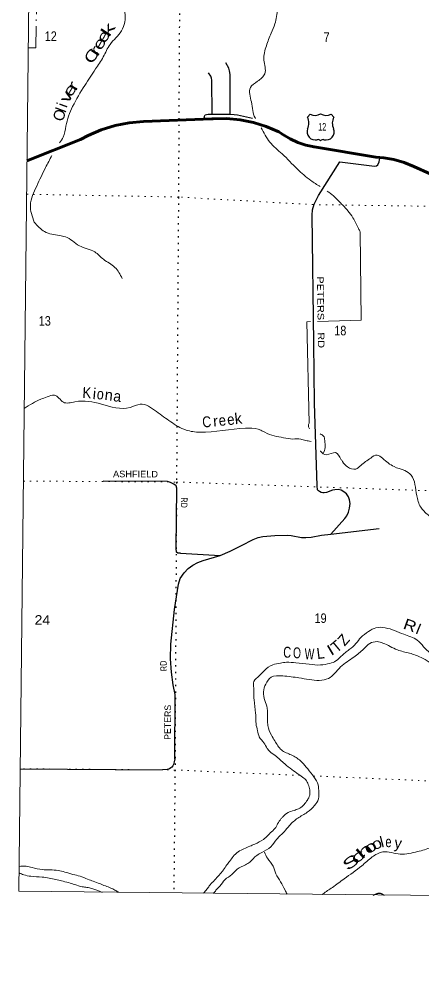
# Model space of a CAD drawing. Header units: feet. Extents: x -252658 to 9, y -366365 to -181930.
# Drawn here: x -252658 to -245257, y -366365 to -348978 of the extents above; entities that cross this region are included whole.
import ezdxf
from ezdxf.enums import TextEntityAlignment as Align

# ---------------------------------------------------------------- set-up
doc = ezdxf.new("R2010")
doc.units = ezdxf.units.FT
doc.header["$LTSCALE"] = 80
doc.linetypes.add('DOT_DASHED', pattern=[7.7, 5, -1.2, 0.3, -1.2])
doc.linetypes.add('DOTTED', pattern=[1.5, 0.3, -1.2])
for name, color, linetype, lineweight in [('16', 7, 'Continuous', 25), ('20', 7, 'Continuous', 70), ('29', 7, 'Continuous', 25), ('39', 7, 'Continuous', 13), ('4', 7, 'Continuous', 13), ('44', 7, 'DOT_DASHED', 13), ('6', 7, 'DOTTED', 25), ('7', 7, 'DOTTED', 13)]:
    doc.layers.add(name, color=color, linetype=linetype, lineweight=lineweight)
doc.layers.add('30', color=7, linetype='Continuous')
doc.layers.add('41', color=7, linetype='Continuous')

msp = doc.modelspace()

# ---------------------------------------------------------------- linework, layer by layer
at = {"layer": '16'}
for p, q in [((-247362.82, -350780.93), (-247311.51, -350722.17)), ((-247119.75, -350716.2), (-247120.03, -350716.4)), ((-246927.66, -350722.08), (-246876.27, -350780.93))]:
    msp.add_line(p, q, dxfattribs=at)
for centre, radius, start, end in [((-247555.8, -350891.56), 222.05, 332.97043, 29.75871), ((-247220.43, -350564.51), 182.07, 239.97227, 303.45418), ((-247018.65, -350565.01), 181.52, 236.33975, 300.08743), ((-247018.66, -350564.51), 182.07, 236.54582, 236.59441), ((-246683.3, -350891.56), 222.05, 150.24129, 207.02957), ((-247216.61, -351046.46), 151.42, 159.09177, 283.81923), ((-247022.49, -351046.46), 151.42, 256.18077, 20.90823)]:
    msp.add_arc(centre, radius, start, end, dxfattribs=at)
for centre, major_axis, start_param, end_param in [((-247161.27, -351245.28), (-19.56, 51.67), 4.95877769, 6.28318531), ((-247077.82, -351245.28), (19.56, 51.67), 0, 1.32637542)]:
    msp.add_ellipse(centre, major_axis=major_axis, ratio=0.929097, start_param=start_param, end_param=end_param, dxfattribs=at)
at = {"layer": '20'}
msp.add_lwpolyline([(-245109.35, -351815.6), (-245411.01, -351683.32), (-245588.62, -351611.32), (-245772.78, -351558.28), (-245961.47, -351524.78), (-246107.15, -351512.61), (-247240.47, -351324.43), (-247392.37, -351290.96), (-247539.95, -351241.8), (-247681.57, -351177.48), (-247815.7, -351098.72), (-247889.63, -351046.63), (-248117.63, -350948.88), (-248354.59, -350875.5), (-248597.93, -350827.3), (-248844.97, -350804.79), (-249093.02, -350808.23), (-249116.02, -350809.87), (-250370.07, -350861.25), (-250633.41, -350884.06), (-250892.93, -350934.27), (-251145.78, -351011.34), (-251389.18, -351114.41), (-251528.97, -351187.94), (-252510.64, -351582.03)], dxfattribs=at)
at = {"layer": '29'}
for p, q in [((-248782.48, -350722.32), (-248781.45, -349996.17)), ((-249111.8, -350725.73), (-249115.52, -350103.76)), ((-249111.8, -350725.73), (-248782.48, -350722.32)), ((-246929.38, -358427.89), (-246047.31, -358322.62)), ((-249692.82, -358774.71), (-248966.36, -358816.92)), ((-249796.25, -362544.37), (-249787.05, -361366.03)), ((-252633.31, -362729.06), (-250019.44, -362751.37))]:
    msp.add_line(p, q, dxfattribs=at)
for points in [[(-248781.45, -349996.17), (-248789.38, -349929.37), (-248802.18, -349880.28), (-248857.65, -349782.09)], [(-249115.52, -350103.76), (-249122.18, -350063.84), (-249137.12, -350027.55), (-249177.65, -349963.52)], [(-249257.65, -350818.36), (-249253.39, -350760.73), (-249236.32, -350739.38), (-249217.12, -350728.71), (-249182.99, -350726.58), (-249111.8, -350725.73)], [(-248782.48, -350722.32), (-248709.39, -350728.71), (-248645.39, -350737.25), (-248370.19, -350794.88)], [(-247275.42, -352577.28), (-247267.24, -352478.96), (-247237.37, -352374.38), (-247156.3, -352216.43), (-246767.96, -351601.61), (-246132.3, -351678.55), (-246091.76, -351674.28), (-246066.16, -351655.07), (-246042.7, -351599.57), (-246029.9, -351522.73)], [(-247185.04, -357538.54), (-247231.56, -356024.78), (-247242.8, -354925.18), (-247275.42, -352577.28)], [(-249692.82, -358774.71), (-249739.25, -358774.21), (-249763.44, -358755.7), (-249769.14, -358687.34), (-249757.75, -357582.23), (-249773.42, -357540.93), (-249814.68, -357508.18), (-249873.05, -357481.12), (-249928.55, -357462.61), (-251112.8, -357456.91)], [(-246929.38, -358427.89), (-246676.17, -358141.91), (-246640.58, -358087.79), (-246610.69, -358025.13), (-246590.05, -357951.79), (-246579.38, -357865.63), (-246588.63, -357795.14), (-246610.69, -357740.31), (-246646.99, -357688.34), (-246693.25, -357649.17), (-246744.49, -357620.69), (-246798.58, -357609.3), (-246855.51, -357612.14), (-246903.9, -357620.69), (-247012.08, -357660.56), (-247052.65, -357668.4), (-247080.4, -357666.26), (-247109.58, -357661.28), (-247140.18, -357646.32), (-247160.82, -357629.95), (-247177.19, -357612.14), (-247185.04, -357538.54)], [(-248966.36, -358816.92), (-248778.48, -358738.61), (-248570.67, -358633.23), (-248357.16, -358522.15), (-248263.22, -358485.12), (-248180.67, -358468.03), (-247961.47, -358453.79), (-247736.57, -358448.09), (-247659.71, -358450.94), (-247471.83, -358485.12), (-247389.27, -358490.82), (-247295.33, -358479.42), (-247104.6, -358448.09), (-246929.38, -358427.89)], [(-249787.05, -361366.03), (-249823.94, -361188.76), (-249858.1, -360955.21), (-249874.47, -360712.41), (-249869.49, -360442.53), (-249801.17, -359810.24), (-249727.15, -359343.13), (-249696.54, -359241.31), (-249624.67, -359138.06), (-249554.2, -359059.02), (-249465.25, -358995.65), (-249374.86, -358947.94), (-249276.65, -358909.5), (-248966.36, -358816.92)], [(-249796.25, -362544.37), (-249805.44, -362602.88), (-249820.39, -362652.02), (-249832.49, -362672.66), (-249852.41, -362698.3), (-249872.34, -362713.96), (-249894.41, -362728.92), (-249936.39, -362743.87), (-250019.44, -362751.37)], [(-246155.45, -365045.72), (-246082.65, -365015.99), (-246060.59, -365011.01), (-246042.09, -365011.01), (-246023.58, -365012.44), (-246008.64, -365018.84), (-245951.42, -365047.91)]]:
    msp.add_lwpolyline(points, dxfattribs=at)
at = {"layer": '39'}
for points in [[(-247176.18, -354524.62), (-246572, -354508.05), (-246376, -354505.05), (-246391, -352884.05)], [(-247332, -356392.05), (-247374, -354530.05), (-247305.94, -354528.18)]]:
    msp.add_lwpolyline(points, dxfattribs=at)
for points in [[(-248313.15, -350805.32), (-248320, -350794.05), (-248390, -350501.05), (-248409, -350236.05), (-248278, -350122.05), (-248144, -349984.05), (-248159, -349731.05), (-248115, -349469.05), (-248028, -349240.05), (-247958, -349069.05), (-247908, -348795.05), (-247824, -348381.05), (-247724, -347993.05), (-247580, -347567.05), (-247364, -347164.05), (-247138, -346741.05), (-247050, -346566.05), (-246909, -346171.05), (-246958, -345927.05), (-247166, -345692.05), (-247364, -345381.05), (-247332, -345083.05), (-247443, -344824.05), (-247702, -344644.05), (-247974, -344420.05), (-248074, -344281.05), (-248308, -343943.05), (-248405, -343502.05), (-248484, -342992.05), (-248581, -342639.05), (-248737, -342333.05), (-248938, -341986.05), (-249088, -341665.05), (-249108, -341448.05), (-249071, -341162.05), (-249029, -340990.05), (-248991, -340885.05)], [(-251912.85, -351249.41), (-251847, -351146.05), (-251796, -350943.05), (-251672, -350584.05), (-251449, -350197.05), (-251254, -349896.05), (-251110, -349674.05), (-250985, -349445.05), (-250775, -349197.05), (-250711, -348859.05), (-250948, -348481.05), (-251180, -348265.05), (-251166, -347967.05), (-251475, -347651.05), (-251797, -347534.05), (-252009, -347398.05), (-252029, -347094.05), (-252136, -346540.05), (-252029, -346239.05), (-251987, -345907.05), (-252009, -345772.05), (-252061, -345397.05), (-252077, -344947.05), (-252087, -344636.05), (-252103, -344267.05), (-252119, -343987.05), (-252181, -343629.05), (-252232, -343367.05), (-252261, -342953.05), (-252341, -342644.05), (-252401, -342368.05), (-252407, -342161.05)], [(-247126.17, -352053.31), (-247300, -351940.05), (-247547, -351730.05), (-247826, -351454.05), (-248052, -351235.05), (-248211.34, -350972.85)], [(-252377.45, -352705.7), (-252448.48, -352392.42), (-252332, -352042.05), (-252170, -351704.05), (-252051.82, -351482.02)], [(-246391, -352884.05), (-246423, -352823.05), (-246526, -352624.05), (-246619, -352496.05), (-246751, -352355.05), (-246970, -352155.05), (-246997.86, -352136.9)], [(-252377.45, -352705.7), (-252186.58, -352878.79), (-251912.15, -352950.28), (-251805.93, -352973.61), (-251548.65, -353137.4), (-251266.67, -353251.21), (-251105.49, -353385.76), (-250896.26, -353534.93), (-250761.97, -353735.52)], [(-252560.28, -356120.6), (-252256.91, -355951.97), (-252138.75, -355908.98), (-252006.63, -355878.86), (-251922.84, -355930.08), (-251841.36, -356007.42), (-251630.27, -355997.76), (-251142.56, -356043.53), (-250616.81, -356101.81), (-250431.27, -356043.6), (-250135.45, -356175.66), (-249872.44, -356365.66), (-249590.91, -356517.66), (-249336.19, -356556.76), (-248497.45, -356481.87), (-248266.63, -356502.6), (-248199.62, -356528.71)], [(-247326, -356497.05), (-247345, -356444.05), (-247332, -356392.05)], [(-248199.62, -356528.71), (-248140.95, -356559.26), (-247972.06, -356625.23), (-247802.28, -356657.76), (-247630.28, -356682.33), (-247485.73, -356682.11), (-247438.01, -356699.41), (-247346.14, -356717.86), (-247295.56, -356729.74)], [(-247070, -356949.05), (-247037, -356838.05), (-247044, -356706.05), (-247064, -356628.05), (-247129, -356589.05)], [(-247123.28, -356900.92), (-247118.28, -356908.39), (-247013.48, -356969.31), (-246843.86, -356931.63), (-246746.56, -357048.52), (-246717.68, -357095.42), (-246625.92, -357194.11), (-246472.34, -357232.24), (-246382.28, -357166.4), (-246200.04, -357030.75), (-246084.17, -356975.62), (-245983.33, -357034.43), (-245770.56, -357188.45), (-245575.75, -357261.76), (-245457.44, -357343.1), (-245387.69, -357515.44), (-245354.95, -357720.91), (-245282.14, -357929.44), (-245147.41, -358073.39), (-244964.37, -358212.6), (-244757.57, -358364.46), (-244585.15, -358449.22), (-244405.01, -358469.99), (-244173.41, -358441.95), (-244058.06, -358406.86), (-243907.97, -358348.61), (-243778.21, -358299.86), (-243684.13, -358310.35), (-243602.19, -358324.53), (-243504.26, -358341.14), (-243426.34, -358355.22), (-243376.71, -358376.58), (-243369.66, -358379.14)], [(-249086.88, -365015.91), (-249040.35, -364958.33), (-248968.03, -364879.98), (-248874.59, -364762.07), (-248747.68, -364669.11), (-248648.75, -364571.4), (-248498.13, -364493.1), (-248420.48, -364440.97), (-248290.77, -364317.99), (-248198.96, -364262.22), (-248035.63, -364158.18), (-247923.6, -364020.7), (-247785.4, -363879.88), (-247692.17, -363769.99), (-247540.08, -363635.56), (-247364.6, -363527.83), (-247232.83, -363402.89), (-247159.4, -363282.45), (-247153.39, -363130.15), (-247177.73, -362987.09), (-247270.29, -362842.23), (-247384.91, -362696.8), (-247490.34, -362583.7), (-247658.12, -362474.99), (-247840.42, -362383.96), (-247960.48, -362216.31), (-248024.04, -362114.35), (-248085.66, -361938.21), (-248096.86, -361829.59), (-248099.3, -361616.89), (-248141.8, -361477.36), (-248167.78, -361320.21), (-248125.82, -361174.87), (-248030.21, -361050.99), (-247814.77, -361026.55), (-247516.59, -361062.45), (-247328.7, -361093.45), (-246976.83, -361072.59), (-246752.47, -360861.82), (-246508.83, -360681.64), (-246330.29, -360533.87), (-246217.16, -360430.51), (-246081.8, -360397.95), (-245978.06, -360422.74), (-245708.34, -360548.16), (-245487.13, -360610.13), (-245276.32, -360685.87), (-245124.01, -360772.11), (-244983.58, -360852.02), (-244874.56, -360905.03), (-244737.03, -360942.73), (-244600.3, -360934.28), (-244484.68, -360889.17), (-244414.47, -360891.01), (-244328.73, -360913.32), (-244276.52, -360912.68), (-244274.78, -360846.52), (-244302.97, -360773.57), (-244313.53, -360717.12), (-244278.43, -360603.7), (-244262.81, -360467.7), (-244284.83, -360312.66), (-244309.07, -360165.58), (-244342.12, -360048.37), (-244359.6, -359949.62), (-244315.42, -359872.54), (-244226.88, -359864.83), (-244157.88, -359912.78), (-244115.11, -360042.28), (-244104.5, -360172.95), (-244065.84, -360382.59), (-244026.98, -360507.98), (-243943.67, -360622.51), (-243834.39, -360665.49), (-243712.32, -360756.96), (-243534.14, -360851.9), (-243370.48, -360888.28), (-243195.37, -360870.81), (-242992.64, -360795.88), (-242846.52, -360659.29), (-242720.19, -360512.15), (-242591.12, -360337), (-242524.61, -360174.25), (-242529.47, -359977.53), (-242642.3, -359763.94), (-242736.6, -359609.01), (-242884.53, -359356.38), (-242992.92, -359203.09), (-243049.79, -359075.22), (-243068.7, -358801.91), (-243086.39, -358558.71), (-243106.26, -358321.48), (-243232.12, -358069.44), (-243315.23, -357946.9), (-243522.34, -357730.83), (-243655.23, -357592.95), (-243800.79, -357478.8)], [(-249270.58, -365010.47), (-249206.49, -364939.93), (-249162.73, -364878.89), (-249088.24, -364794.58), (-249003.51, -364702.52), (-248928.92, -364614.2), (-248906.11, -364586.72), (-248841.39, -364492.13), (-248789.5, -364427.29), (-248727, -364340.66), (-248632.34, -364252.87), (-248526.44, -364195.47), (-248420.86, -364150.09), (-248327.47, -364110.41), (-248170.68, -364026.26), (-248086.47, -363954.24), (-248043.03, -363905.23), (-247958.56, -363823.19), (-247908.15, -363738.25), (-247847.6, -363649.57), (-247812.44, -363610.37), (-247718.05, -363532.6), (-247606.6, -363493.4), (-247525.46, -363461.42), (-247441.68, -363405.44), (-247379.34, -363324.83), (-247337.47, -363259.73), (-247314.78, -363160.02), (-247330.46, -363069.34), (-247366.05, -362972.12), (-247428.4, -362900.27), (-247528.92, -362829.43), (-247645.07, -362742.14), (-247778.9, -362640.33), (-247863.22, -362563.9), (-247955.56, -362487.26), (-248053.97, -362412.46), (-248100.64, -362355.07), (-248160.24, -362255.21), (-248245.67, -362144.65), (-248276.82, -362031.49), (-248305.49, -361900.35), (-248309.99, -361765.83), (-248314.53, -361709.54), (-248342.26, -361466.08), (-248347.07, -361343.59), (-248345.12, -361269.42), (-248351.82, -361219.09), (-248343.43, -361129.04), (-248246.35, -361025.27), (-248151.38, -360925.45), (-247998.18, -360825.15), (-247858.75, -360790.69), (-247745.93, -360775.6), (-247571.56, -360786.19), (-247329.34, -360812.59), (-247120.91, -360826.08), (-246949.49, -360796.47), (-246837.89, -360751.25), (-246743.29, -360665.47), (-246593.52, -360543.02), (-246472.21, -360433.86), (-246380.93, -360321.91), (-246241.56, -360213.22), (-246103.19, -360142.63), (-245932.62, -360145.09), (-245761.25, -360193.72), (-245594.42, -360262.28), (-245346.34, -360371.09), (-245229.03, -360490.52), (-245146.93, -360574.92), (-245058.13, -360633.41), (-244954.66, -360668.22), (-244806.89, -360698.17), (-244676.8, -360713.62), (-244532.63, -360651.2), (-244492.3, -360568), (-244468.76, -360359.99), (-244449.23, -360228.11), (-244471.73, -360091.11), (-244498.18, -359952), (-244470, -359796.27), (-244436.64, -359749), (-244298.69, -359694.44), (-244209.47, -359660.67), (-244125.74, -359682.93), (-244045.86, -359775.29), (-243932.88, -359906.64), (-243874.27, -360044.58), (-243822.84, -360226.47), (-243800.09, -360277.22), (-243730.97, -360397.39), (-243671.05, -360485.22), (-243588, -360533.53), (-243442.29, -360565.44), (-243333.49, -360550.24), (-243124.06, -360449.41)], [(-247086.27, -365036.32), (-247077, -365028.05), (-246904, -364905.05), (-246686, -364746.05), (-246365, -364510.05), (-246173, -364347.05), (-245976, -364255.05), (-245658, -364295.05), (-245339, -364247.05), (-245093, -364170.05), (-244920, -364085.05), (-244570, -364062.05), (-244136, -364069.05), (-243906, -364094.05), (-243660, -364149.05), (-243602.98, -364227.19)], [(-248150, -364257.05), (-248094, -364371.05), (-247990, -364515.05), (-247941, -364653.05), (-247854, -364803.05), (-247773, -364953.05), (-247734.14, -365028.91)], [(-252653.2, -364519.07), (-252527.89, -364517.86), (-252418.08, -364540.8), (-252226.33, -364577.92), (-252087.91, -364581.55), (-251939.72, -364595.46), (-251815.97, -364622.78), (-251666.61, -364668.82), (-251536.9, -364698.3), (-251397.84, -364754.1), (-251292.46, -364792.97), (-251175.16, -364836.17), (-251069.88, -364879.05), (-250968.47, -364915.81), (-250897.19, -364953.78), (-250824.63, -364993.41)], [(-252654.45, -364638.47), (-252568.11, -364673.27), (-252440.35, -364700.7), (-252231.97, -364716.19), (-252101.94, -364733.64), (-251982.26, -364762.85), (-251874.46, -364785.74), (-251750.81, -364817.07), (-251629.28, -364852.35), (-251495.87, -364893.96), (-251411.82, -364904.19), (-251319.96, -364922.64), (-251248.43, -364950.6), (-251176.84, -364976.55), (-251131.89, -364995.9)]]:
    msp.add_spline(points, degree=3, dxfattribs=at)
at = {"layer": '4'}
msp.add_lwpolyline([(-250643.67, -181929.5), (-219314.25, -182252.72), (-187984.41, -182532.85), (-156654.22, -182769.88), (-125323.73, -182963.82), (-93993.01, -183114.65), (-62662.1, -183222.4), (-31331.08, -183287.04), (0, -183308.59), (0, -366365.25), (-31582.88, -366343.53), (-63165.71, -366278.36), (-94748.41, -366181.36), (-126330.93, -366017.71), (-157913.21, -365822.21), (-189495.2, -365583.27), (-221076.82, -365300.9), (-252658.03, -364975.08)], close=True, dxfattribs=at)
msp.add_lwpolyline([(-250643.67, -181929.5), (-219314.25, -182252.72), (-187984.41, -182532.85), (-156654.22, -182769.88), (-125323.73, -182963.82), (-93993.01, -183114.65), (-62662.1, -183222.4), (-31331.08, -183287.04), (0, -183308.59), (0, -366365.25), (-31582.88, -366343.53), (-63165.71, -366278.36), (-94748.41, -366181.36), (-126330.93, -366017.71), (-157913.21, -365822.21), (-189495.2, -365583.27), (-221076.82, -365300.9), (-252658.03, -364975.08)], close=True, dxfattribs=at)
at = {"layer": '44'}
msp.add_lwpolyline([(-252487.82, -349507.96), (-252348.55, -349507.96), (-252303.63, -347008.14), (-249703.81, -347077.11), (-249682.16, -346305.55), (-244786.17, -346319.55), (-239467.57, -346370.7), (-239263.1, -346382.07), (-239281.7, -351276.45), (-236771.07, -351092.95), (-236767.08, -352387.22), (-234198.67, -352205.91), (-234173.66, -350894.05), (-231507.31, -350830.02), (-231511.01, -349529.58), (-220922.81, -349306.38)], dxfattribs=at)
at = {"layer": '6'}
msp.add_lwpolyline([(-249369.26, -319266.89), (-249416.71, -321397.71), (-249494.67, -326729.68), (-249545.13, -332008.21), (-249621.98, -337298.08), (-249679.73, -342624.56), (-249682.16, -346305.55), (-249702.45, -347077.34), (-249729.89, -352244.13), (-249764.94, -357470.91), (-249793.38, -362752.02), (-249814.67, -365006.19)], dxfattribs=at)
at = {"layer": '7'}
for points in [[(-240824.62, -352523.97), (-244601.29, -352420.69), (-247256.26, -352383.2), (-249729.89, -352244.13), (-252517.36, -352192.62)], [(-252575.25, -357452.81), (-249764.94, -357470.91), (-244666.43, -357646.68), (-244087.65, -357699.97)], [(-221051.72, -362693.98), (-223638.95, -362661.27), (-228784.97, -362612.64), (-234041.11, -362705.55), (-239293.76, -362894.85), (-244708.01, -362969.58), (-247256.48, -362860.55)], [(-247500.15, -362850.13), (-249793.38, -362752.02), (-252633.31, -362729.06)]]:
    msp.add_lwpolyline(points, dxfattribs=at)

# ---------------------------------------------------------------- texts
at = {"layer": '16', "width": 0.6}
msp.add_text('12', height=140, dxfattribs=at).set_placement((-247089.86, -351026.71), align=Align.CENTER)
at = {"layer": '30'}
for s, rotation, width, p in [('PETERS    RD', 270.796, 1.25, (-247186, -353700.03)), ('ASHFIELD', 359.724, 1.05, (-250930.03, -357381.89)), ('RD', 269.409, 0.8, (-249682.59, -357752.52)), ('RD', 93.857, 0.85, (-249937.06, -360936.76))]:
    msp.add_text(s, height=120, rotation=rotation, dxfattribs=dict(at, width=width)).set_placement(p)
msp.add_text('PETERS', height=120, rotation=89.553, dxfattribs=at).set_placement((-249869.99, -362198.79))
at = {"layer": '41'}
for s, rotation, width, p in [('k', 56.825, 1.8, (-251005.78, -349327.42)), ('e', 61.333, 1.45, (-251075.54, -349441.16)), ('r', 57.03, 1.75, (-251218.57, -349683.36)), ('e', 60.486, 1.45, (-251152.56, -349571.52)), ('C', 57.046, 1.4, (-251315.62, -349821.64)), ('r', 60.965, 1.6, (-251613.86, -350314.16)), ('v', 61.833, 1.5, (-251751.36, -350538.49)), ('e', 58.98, 1.5, (-251698.69, -350428.37)), ('o', 20.792, 1.2, (-246137.98, -364223.98)), ('e', 359.291, 0.75, (-245930.7, -364166.31)), ('c', 38.38, 2, (-246480.3, -364492.81)), ('h', 40.512, 1.95, (-246366.49, -364402.35)), ('o', 30.964, 1.5, (-246253.91, -364304.77)), ('S', 36.336, 1.7, (-246629.02, -364611.24))]:
    msp.add_text(s, height=200, rotation=rotation, dxfattribs=dict(at, width=width)).set_placement(p)
for s, rotation, p in [('i', 69.972, (-251781.87, -350618.82)), ('O', 72.477, (-251852.73, -350871.53)), ('l', 69.79, (-251804.37, -350707.59)), ('l', 14.522, (-245999.03, -364175.4)), ('y', 351.659, (-245776.33, -364179.82))]:
    msp.add_text(s, height=200, rotation=rotation, dxfattribs=at).set_placement(p)
for s, rotation, width, p in [('K', 356.795, 0.9, (-251416.47, -355930.54)), ('o', 354.534, 0.85, (-251171.88, -355954.68)), ('a', 353.626, 0.95, (-250862.36, -355995.31)), ('C', 5.741, 0.85, (-249200.37, -356465.55)), ('e', 7.245, 0.9, (-248912.73, -356437.13)), ('e', 7.613, 0.9, (-248756.39, -356421.22)), ('R', 340.245, 1.2, (-245510.36, -360192.99)), ('C', 358.529, 0.75, (-247735.53, -360691.99)), ('O', 359.802, 0.7, (-247552.69, -360703.01)), ('W', 358.88, 0.7, (-247325.4, -360724.08)), ('L', 7.318, 0.95, (-247108.99, -360709.28)), ('I', 30.579, 1.25, (-246887.97, -360639.78))]:
    msp.add_text(s, height=200, rotation=rotation, dxfattribs=dict(at, width=width)).set_placement(p, align=Align.CENTER)
for s, rotation, p in [('i', 354.744, (-251280.35, -355951.03)), ('n', 353.723, (-251018.08, -355972.13)), ('k', 6.434, (-248620.91, -356404.92)), ('r', 5.325, (-249040.89, -356451.38)), ('I', 337.761, (-245359.75, -360256.24)), ('Z', 48.748, (-246624.01, -360429.83)), ('T', 40.065, (-246764.76, -360560.03))]:
    msp.add_text(s, height=200, rotation=rotation, dxfattribs=at).set_placement(p, align=Align.CENTER)
at = {"layer": '7'}
for s, width, p in [('12', 0.85, (-252073.96, -349381.75)), ('13', 0.85, (-252183.65, -354602.98)), ('24', 1.1, (-252227.54, -360087.46))]:
    msp.add_text(s, height=175, dxfattribs=dict(at, width=width)).set_placement(p, align=Align.CENTER)
at = {"layer": '7', "width": 0.85}
for s, p in [('7', (-247064.68, -349399.65)), ('18', (-246868.66, -354780.72)), ('19', (-247230.84, -360055.56))]:
    msp.add_text(s, height=175, dxfattribs=at).set_placement(p)

doc.saveas('drawing.dxf')
